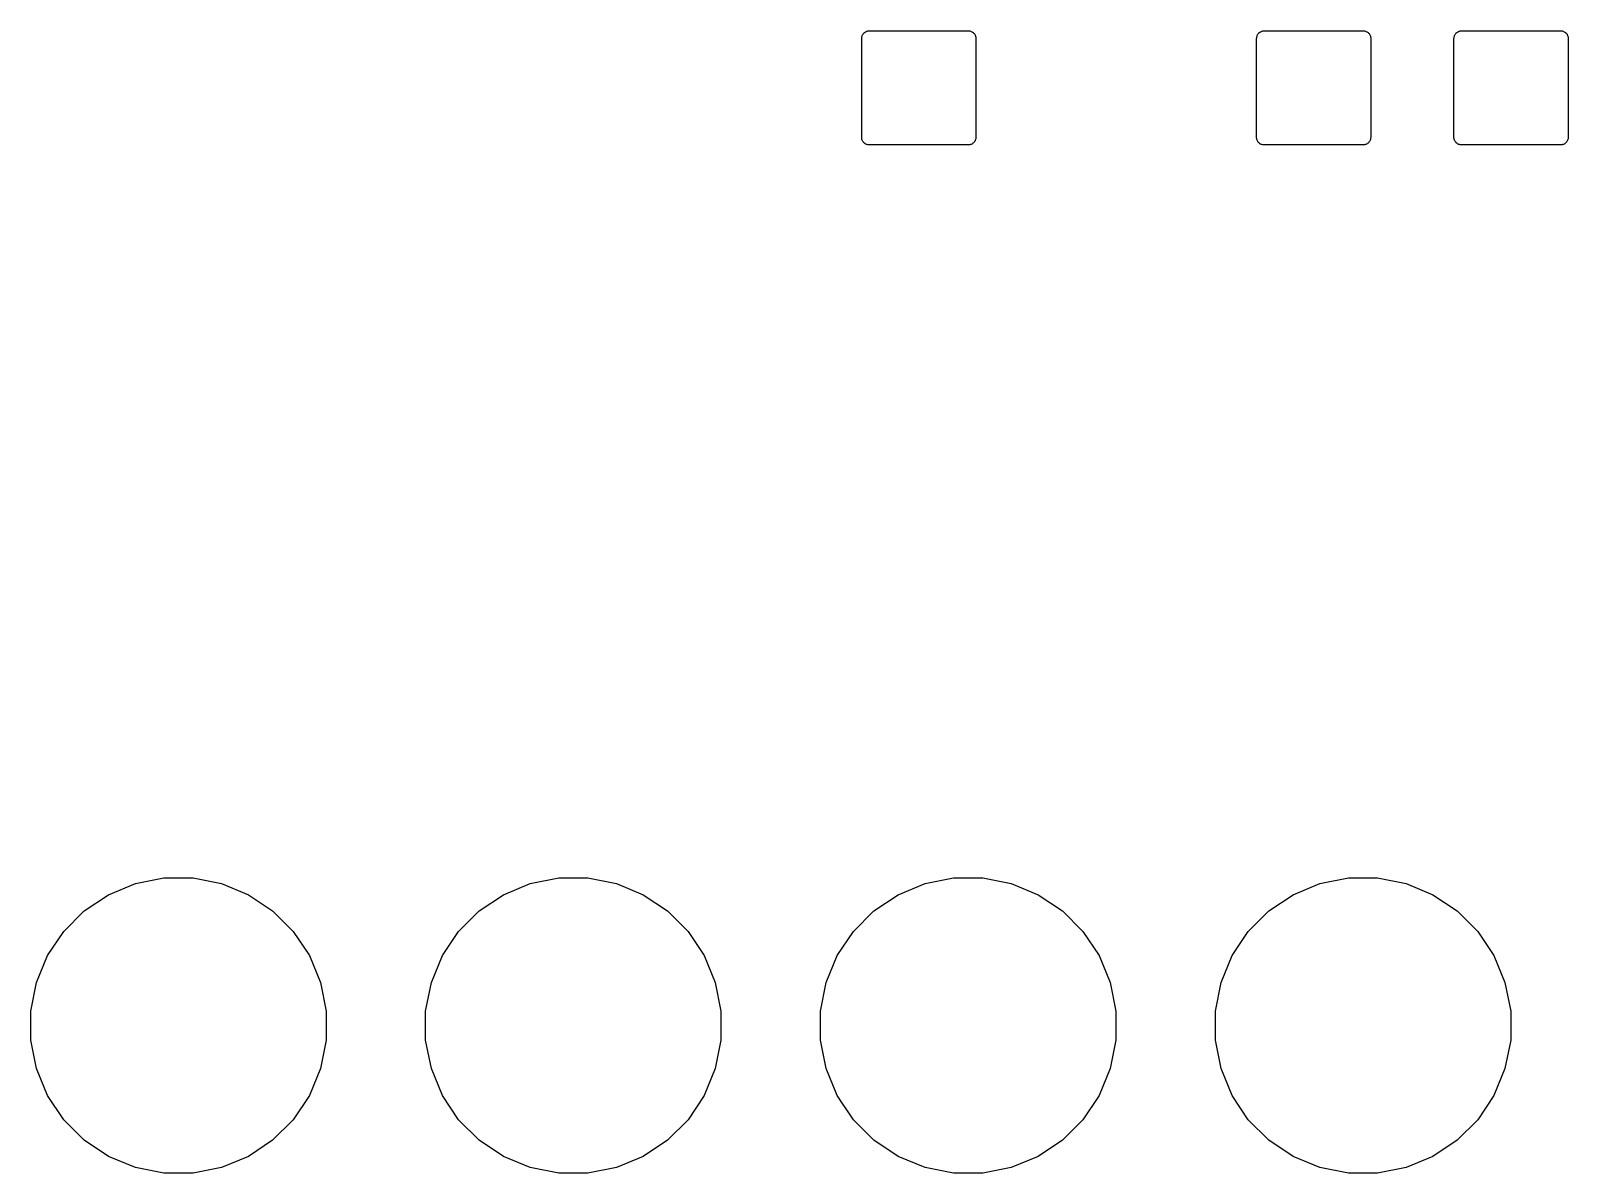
# Model space of a CAD drawing. Extents: x 74.3 to 162.9, y -86.7 to -69.5.
# Drawn here: x 140.66 to 150.54, y -86.67 to -79.33 of the extents above; entities that cross this region are included whole.
import ezdxf

# ---------------------------------------------------------------- set-up
doc = ezdxf.new("R2010")
doc.units = 0
doc.layers.add('BLACK', color=7, linetype='CONTINUOUS')

msp = doc.modelspace()

# ---------------------------------------------------------------- linework, layer by layer
at = {"layer": 'BLACK', "linetype": 'CONTINUOUS'}
for p, q in [((146, -79.3743), (146.001, -79.3697)), ((146, -79.3746), (146, -79.3743)), ((146, -79.3747), (146, -79.3746)), ((146, -79.375), (146, -79.3747)), ((146, -79.3747), (146, -79.3747)), ((146, -80.01), (146, -79.375)), ((146.001, -79.3646), (146.003, -79.3601)), ((146.001, -79.3648), (146.001, -79.3646)), ((146.001, -79.3649), (146.001, -79.3648)), ((146.001, -79.3697), (146.001, -79.3649)), ((146.003, -79.3601), (146.004, -79.3556)), ((146.004, -79.3553), (146.006, -79.3512)), ((146.004, -79.3555), (146.004, -79.3553)), ((146.004, -79.3556), (146.004, -79.3555)), ((146.006, -79.3512), (146.009, -79.347)), ((146.009, -79.3468), (146.012, -79.3432)), ((146.009, -79.3469), (146.009, -79.3468)), ((146.009, -79.347), (146.009, -79.3469)), ((146.012, -79.3432), (146.015, -79.3395)), ((146.015, -79.3393), (146.019, -79.3364)), ((146.015, -79.3394), (146.015, -79.3393)), ((146.015, -79.3395), (146.015, -79.3394)), ((146.019, -79.3364), (146.022, -79.3334)), ((146.022, -79.3333), (146.023, -79.3332)), ((146.022, -79.3334), (146.022, -79.3333)), ((146.023, -79.3332), (146.027, -79.331)), ((146.027, -79.331), (146.031, -79.3288)), ((146.031, -79.3286), (146.036, -79.3273)), ((146.031, -79.3287), (146.031, -79.3286)), ((146.031, -79.3288), (146.031, -79.3287)), ((146.036, -79.3273), (146.04, -79.326)), ((146.04, -79.326), (146.04, -79.3259)), ((146.04, -79.3259), (146.041, -79.3259)), ((146.041, -79.3259), (146.045, -79.3255)), ((146.045, -79.3255), (146.05, -79.325)), ((146.05, -79.325), (146.685, -79.325)), ((146.685, -79.325), (146.685, -79.325)), ((146.685, -79.325), (146.685, -79.325)), ((146.685, -79.325), (146.686, -79.325)), ((146.685, -79.325), (146.685, -79.325)), ((146.686, -79.325), (146.69, -79.3255)), ((146.69, -79.3255), (146.695, -79.326)), ((146.695, -79.326), (146.695, -79.3261)), ((146.695, -79.3261), (146.695, -79.3261)), ((146.695, -79.3261), (146.7, -79.3275)), ((146.7, -79.3275), (146.704, -79.3289)), ((146.704, -79.3289), (146.705, -79.329)), ((146.705, -79.329), (146.705, -79.329)), ((146.705, -79.329), (146.709, -79.3313)), ((146.709, -79.3313), (146.713, -79.3335)), ((146.713, -79.3335), (146.713, -79.3337)), ((146.713, -79.3337), (146.713, -79.3337)), ((146.713, -79.3337), (146.717, -79.3367)), ((146.717, -79.3367), (146.72, -79.3398)), ((146.72, -79.3398), (146.721, -79.3399)), ((146.721, -79.3399), (146.721, -79.34)), ((146.721, -79.34), (146.724, -79.3436)), ((146.724, -79.3436), (146.727, -79.3473)), ((146.727, -79.3473), (146.727, -79.3475)), ((146.727, -79.3475), (146.727, -79.3476)), ((146.727, -79.3476), (146.729, -79.3517)), ((146.729, -79.3517), (146.731, -79.3559)), ((146.731, -79.3559), (146.731, -79.3561)), ((146.731, -79.3561), (146.731, -79.3563)), ((146.731, -79.3563), (146.733, -79.3607)), ((146.733, -79.3607), (146.734, -79.3653)), ((146.734, -79.3653), (146.734, -79.3655)), ((146.734, -79.3655), (146.734, -79.3656)), ((146.734, -79.3656), (146.735, -79.3703)), ((146.735, -79.3703), (146.735, -79.375)), ((146.735, -79.375), (146.735, -80.01)), ((148.54, -79.3743), (148.541, -79.3697)), ((148.54, -79.3746), (148.54, -79.3743)), ((148.54, -79.3747), (148.54, -79.3746)), ((148.54, -79.375), (148.54, -79.3747)), ((148.54, -79.3747), (148.54, -79.3747)), ((148.54, -80.01), (148.54, -79.375)), ((148.541, -79.3646), (148.543, -79.3601)), ((148.541, -79.3648), (148.541, -79.3646)), ((148.541, -79.3649), (148.541, -79.3648)), ((148.541, -79.3697), (148.541, -79.3649)), ((148.543, -79.3601), (148.544, -79.3556)), ((148.544, -79.3553), (148.546, -79.3512)), ((148.544, -79.3555), (148.544, -79.3553)), ((148.544, -79.3556), (148.544, -79.3555)), ((148.546, -79.3512), (148.549, -79.347)), ((148.549, -79.3468), (148.552, -79.3432)), ((148.549, -79.3469), (148.549, -79.3468)), ((148.549, -79.347), (148.549, -79.3469)), ((148.552, -79.3432), (148.555, -79.3395)), ((148.555, -79.3393), (148.559, -79.3364)), ((148.555, -79.3394), (148.555, -79.3393)), ((148.555, -79.3395), (148.555, -79.3394)), ((148.559, -79.3364), (148.562, -79.3334)), ((148.562, -79.3333), (148.563, -79.3332)), ((148.562, -79.3334), (148.562, -79.3333)), ((148.563, -79.3332), (148.567, -79.331)), ((148.567, -79.331), (148.571, -79.3288)), ((148.571, -79.3286), (148.576, -79.3273)), ((148.571, -79.3287), (148.571, -79.3286)), ((148.571, -79.3288), (148.571, -79.3287)), ((148.576, -79.3273), (148.58, -79.326)), ((148.58, -79.326), (148.58, -79.3259)), ((148.58, -79.3259), (148.581, -79.3259)), ((148.581, -79.3259), (148.585, -79.3255)), ((148.585, -79.3255), (148.59, -79.325)), ((148.59, -79.325), (149.225, -79.325)), ((149.225, -79.325), (149.225, -79.325)), ((149.225, -79.325), (149.225, -79.325)), ((149.225, -79.325), (149.226, -79.325)), ((149.225, -79.325), (149.225, -79.325)), ((149.226, -79.325), (149.23, -79.3255)), ((149.23, -79.3255), (149.235, -79.326)), ((149.235, -79.326), (149.235, -79.3261)), ((149.235, -79.3261), (149.235, -79.3261)), ((149.235, -79.3261), (149.24, -79.3275)), ((149.24, -79.3275), (149.244, -79.3289)), ((149.244, -79.3289), (149.245, -79.329)), ((149.245, -79.329), (149.245, -79.329)), ((149.245, -79.329), (149.249, -79.3313)), ((149.249, -79.3313), (149.253, -79.3335)), ((149.253, -79.3335), (149.253, -79.3337)), ((149.253, -79.3337), (149.253, -79.3337)), ((149.253, -79.3337), (149.257, -79.3367)), ((149.257, -79.3367), (149.26, -79.3398)), ((149.26, -79.3398), (149.261, -79.3399)), ((149.261, -79.3399), (149.261, -79.34)), ((149.261, -79.34), (149.264, -79.3436)), ((149.264, -79.3436), (149.267, -79.3473)), ((149.267, -79.3473), (149.267, -79.3475)), ((149.267, -79.3475), (149.267, -79.3476)), ((149.267, -79.3476), (149.269, -79.3517)), ((149.269, -79.3517), (149.271, -79.3559)), ((149.271, -79.3559), (149.271, -79.3561)), ((149.271, -79.3561), (149.271, -79.3563)), ((149.271, -79.3563), (149.273, -79.3607)), ((149.273, -79.3607), (149.274, -79.3653)), ((149.274, -79.3653), (149.274, -79.3655)), ((149.274, -79.3655), (149.274, -79.3656)), ((149.274, -79.3656), (149.275, -79.3703)), ((149.275, -79.3703), (149.275, -79.375)), ((149.275, -79.375), (149.275, -80.01)), ((149.81, -79.3743), (149.811, -79.3697)), ((149.81, -79.3746), (149.81, -79.3743)), ((149.81, -79.3747), (149.81, -79.3746)), ((149.81, -79.375), (149.81, -79.3747)), ((149.81, -79.3747), (149.81, -79.3747)), ((149.81, -80.01), (149.81, -79.375)), ((149.811, -79.3646), (149.813, -79.3601)), ((149.811, -79.3648), (149.811, -79.3646)), ((149.811, -79.3649), (149.811, -79.3648)), ((149.811, -79.3697), (149.811, -79.3649)), ((149.813, -79.3601), (149.814, -79.3556)), ((149.814, -79.3553), (149.816, -79.3512)), ((149.814, -79.3555), (149.814, -79.3553)), ((149.814, -79.3556), (149.814, -79.3555)), ((149.816, -79.3512), (149.819, -79.347)), ((149.819, -79.3468), (149.822, -79.3432)), ((149.819, -79.3469), (149.819, -79.3468)), ((149.819, -79.347), (149.819, -79.3469)), ((149.822, -79.3432), (149.825, -79.3395)), ((149.825, -79.3393), (149.829, -79.3364)), ((149.825, -79.3394), (149.825, -79.3393)), ((149.825, -79.3395), (149.825, -79.3394)), ((149.829, -79.3364), (149.832, -79.3334)), ((149.832, -79.3333), (149.833, -79.3332)), ((149.832, -79.3334), (149.832, -79.3333)), ((149.833, -79.3332), (149.837, -79.331)), ((149.837, -79.331), (149.841, -79.3288)), ((149.841, -79.3286), (149.846, -79.3273)), ((149.841, -79.3287), (149.841, -79.3286)), ((149.841, -79.3288), (149.841, -79.3287)), ((149.846, -79.3273), (149.85, -79.326)), ((149.85, -79.326), (149.85, -79.3259)), ((149.85, -79.3259), (149.851, -79.3259)), ((149.851, -79.3259), (149.855, -79.3255)), ((149.855, -79.3255), (149.86, -79.325)), ((149.86, -79.325), (150.495, -79.325)), ((150.495, -79.325), (150.495, -79.325)), ((150.495, -79.325), (150.495, -79.325)), ((150.495, -79.325), (150.496, -79.325)), ((150.495, -79.325), (150.495, -79.325)), ((150.496, -79.325), (150.5, -79.3255)), ((150.5, -79.3255), (150.505, -79.326)), ((150.505, -79.326), (150.505, -79.3261)), ((150.505, -79.3261), (150.505, -79.3261)), ((150.505, -79.3261), (150.51, -79.3275)), ((150.51, -79.3275), (150.514, -79.3289)), ((150.514, -79.3289), (150.515, -79.329)), ((150.515, -79.329), (150.515, -79.329)), ((150.515, -79.329), (150.519, -79.3313)), ((150.519, -79.3313), (150.523, -79.3335)), ((150.523, -79.3335), (150.523, -79.3337)), ((150.523, -79.3337), (150.523, -79.3337)), ((150.523, -79.3337), (150.527, -79.3367)), ((150.527, -79.3367), (150.53, -79.3398)), ((150.53, -79.3398), (150.531, -79.3399)), ((150.531, -79.3399), (150.531, -79.34)), ((150.531, -79.34), (150.534, -79.3436)), ((150.534, -79.3436), (150.537, -79.3473)), ((150.537, -79.3473), (150.537, -79.3475)), ((150.537, -79.3475), (150.537, -79.3476)), ((150.537, -79.3476), (150.539, -79.3517)), ((150.539, -79.3517), (150.541, -79.3559)), ((150.541, -79.3559), (150.541, -79.3561)), ((150.541, -79.3561), (150.541, -79.3563)), ((150.541, -79.3563), (150.543, -79.3607)), ((150.543, -79.3607), (150.544, -79.3653)), ((150.544, -79.3653), (150.544, -79.3655)), ((150.544, -79.3655), (150.544, -79.3656)), ((150.544, -79.3656), (150.545, -79.3703)), ((150.545, -79.3703), (150.545, -79.375)), ((150.545, -79.375), (150.545, -80.01)), ((146, -80.0147), (146, -80.01)), ((146.735, -80.01), (146.735, -80.0103)), ((148.54, -80.0147), (148.54, -80.01)), ((149.275, -80.01), (149.275, -80.0103)), ((149.81, -80.0147), (149.81, -80.01)), ((150.545, -80.01), (150.545, -80.0103)), ((146.001, -80.0194), (146, -80.0147)), ((146.001, -80.0195), (146.001, -80.0194)), ((146.001, -80.0197), (146.001, -80.0195)), ((146.002, -80.0243), (146.001, -80.0197)), ((146.004, -80.0287), (146.002, -80.0243)), ((146.004, -80.0289), (146.004, -80.0287)), ((146.004, -80.0291), (146.004, -80.0289)), ((146.006, -80.0333), (146.004, -80.0291)), ((146.008, -80.0374), (146.006, -80.0333)), ((146.008, -80.0375), (146.008, -80.0374)), ((146.008, -80.0377), (146.008, -80.0375)), ((146.011, -80.0414), (146.008, -80.0377)), ((146.014, -80.045), (146.011, -80.0414)), ((146.014, -80.0451), (146.014, -80.045)), ((146.015, -80.0452), (146.014, -80.0451)), ((146.018, -80.0483), (146.015, -80.0452)), ((146.022, -80.0513), (146.018, -80.0483)), ((146.022, -80.0515), (146.022, -80.0513)), ((146.022, -80.0513), (146.022, -80.0513)), ((146.026, -80.0537), (146.022, -80.0515)), ((146.03, -80.056), (146.026, -80.0537)), ((146.031, -80.0561), (146.03, -80.056)), ((146.03, -80.056), (146.03, -80.056)), ((146.035, -80.0575), (146.031, -80.0561)), ((146.04, -80.0589), (146.035, -80.0575)), ((146.04, -80.059), (146.04, -80.0589)), ((146.04, -80.0589), (146.04, -80.0589)), ((146.045, -80.0595), (146.04, -80.059)), ((146.049, -80.06), (146.045, -80.0595)), ((146.05, -80.06), (146.049, -80.06)), ((146.685, -80.06), (146.05, -80.06)), ((146.05, -80.06), (146.05, -80.06)), ((146.05, -80.06), (146.05, -80.06)), ((146.05, -80.06), (146.05, -80.06)), ((146.69, -80.0595), (146.685, -80.06)), ((146.694, -80.0591), (146.69, -80.0595)), ((146.695, -80.0591), (146.694, -80.0591)), ((146.699, -80.0577), (146.695, -80.059)), ((146.695, -80.059), (146.695, -80.0591)), ((146.704, -80.0564), (146.699, -80.0577)), ((146.708, -80.054), (146.704, -80.0562)), ((146.704, -80.0562), (146.704, -80.0563)), ((146.704, -80.0563), (146.704, -80.0564)), ((146.712, -80.0518), (146.708, -80.054)), ((146.713, -80.0517), (146.712, -80.0518)), ((146.716, -80.0486), (146.713, -80.0516)), ((146.713, -80.0516), (146.713, -80.0517)), ((146.72, -80.0457), (146.716, -80.0486)), ((146.723, -80.0418), (146.72, -80.0455)), ((146.72, -80.0455), (146.72, -80.0456)), ((146.72, -80.0456), (146.72, -80.0457)), ((146.726, -80.0382), (146.723, -80.0418)), ((146.729, -80.0338), (146.726, -80.038)), ((146.726, -80.038), (146.726, -80.0381)), ((146.726, -80.0381), (146.726, -80.0382)), ((146.731, -80.0297), (146.729, -80.0338)), ((146.732, -80.0249), (146.731, -80.0294)), ((146.731, -80.0294), (146.731, -80.0295)), ((146.731, -80.0295), (146.731, -80.0297)), ((146.734, -80.0204), (146.732, -80.0249)), ((146.735, -80.0107), (146.734, -80.0153)), ((146.734, -80.0153), (146.734, -80.0201)), ((146.734, -80.0201), (146.734, -80.0202)), ((146.734, -80.0202), (146.734, -80.0204)), ((146.735, -80.0103), (146.735, -80.0103)), ((146.735, -80.0103), (146.735, -80.0104)), ((146.735, -80.0104), (146.735, -80.0107)), ((148.541, -80.0194), (148.54, -80.0147)), ((148.541, -80.0195), (148.541, -80.0194)), ((148.541, -80.0197), (148.541, -80.0195)), ((148.542, -80.0243), (148.541, -80.0197)), ((148.544, -80.0287), (148.542, -80.0243)), ((148.544, -80.0289), (148.544, -80.0287)), ((148.544, -80.0291), (148.544, -80.0289)), ((148.546, -80.0333), (148.544, -80.0291)), ((148.548, -80.0374), (148.546, -80.0333)), ((148.548, -80.0375), (148.548, -80.0374)), ((148.548, -80.0377), (148.548, -80.0375)), ((148.551, -80.0414), (148.548, -80.0377)), ((148.554, -80.045), (148.551, -80.0414)), ((148.554, -80.0451), (148.554, -80.045)), ((148.555, -80.0452), (148.554, -80.0451)), ((148.558, -80.0483), (148.555, -80.0452)), ((148.562, -80.0513), (148.558, -80.0483)), ((148.562, -80.0515), (148.562, -80.0513)), ((148.562, -80.0513), (148.562, -80.0513)), ((148.566, -80.0537), (148.562, -80.0515)), ((148.57, -80.056), (148.566, -80.0537)), ((148.571, -80.0561), (148.57, -80.056)), ((148.57, -80.056), (148.57, -80.056)), ((148.575, -80.0575), (148.571, -80.0561)), ((148.58, -80.0589), (148.575, -80.0575)), ((148.58, -80.059), (148.58, -80.0589)), ((148.58, -80.0589), (148.58, -80.0589)), ((148.585, -80.0595), (148.58, -80.059)), ((148.589, -80.06), (148.585, -80.0595)), ((148.59, -80.06), (148.589, -80.06)), ((149.225, -80.06), (148.59, -80.06)), ((148.59, -80.06), (148.59, -80.06)), ((148.59, -80.06), (148.59, -80.06)), ((148.59, -80.06), (148.59, -80.06)), ((149.23, -80.0595), (149.225, -80.06)), ((149.234, -80.0591), (149.23, -80.0595)), ((149.235, -80.0591), (149.234, -80.0591)), ((149.239, -80.0577), (149.235, -80.059)), ((149.235, -80.059), (149.235, -80.0591)), ((149.244, -80.0564), (149.239, -80.0577)), ((149.248, -80.054), (149.244, -80.0562)), ((149.244, -80.0562), (149.244, -80.0563)), ((149.244, -80.0563), (149.244, -80.0564)), ((149.252, -80.0518), (149.248, -80.054)), ((149.253, -80.0517), (149.252, -80.0518)), ((149.256, -80.0486), (149.253, -80.0516)), ((149.253, -80.0516), (149.253, -80.0517)), ((149.26, -80.0457), (149.256, -80.0486)), ((149.263, -80.0418), (149.26, -80.0455)), ((149.26, -80.0455), (149.26, -80.0456)), ((149.26, -80.0456), (149.26, -80.0457)), ((149.266, -80.0382), (149.263, -80.0418)), ((149.269, -80.0338), (149.266, -80.038)), ((149.266, -80.038), (149.266, -80.0381)), ((149.266, -80.0381), (149.266, -80.0382)), ((149.271, -80.0297), (149.269, -80.0338)), ((149.272, -80.0249), (149.271, -80.0294)), ((149.271, -80.0294), (149.271, -80.0295)), ((149.271, -80.0295), (149.271, -80.0297)), ((149.274, -80.0204), (149.272, -80.0249)), ((149.275, -80.0107), (149.274, -80.0153)), ((149.274, -80.0153), (149.274, -80.0201)), ((149.274, -80.0201), (149.274, -80.0202)), ((149.274, -80.0202), (149.274, -80.0204)), ((149.275, -80.0103), (149.275, -80.0103)), ((149.275, -80.0103), (149.275, -80.0104)), ((149.275, -80.0104), (149.275, -80.0107)), ((149.811, -80.0194), (149.81, -80.0147)), ((149.811, -80.0195), (149.811, -80.0194)), ((149.811, -80.0197), (149.811, -80.0195)), ((149.812, -80.0243), (149.811, -80.0197)), ((149.814, -80.0287), (149.812, -80.0243)), ((149.814, -80.0289), (149.814, -80.0287)), ((149.814, -80.0291), (149.814, -80.0289)), ((149.816, -80.0333), (149.814, -80.0291)), ((149.818, -80.0374), (149.816, -80.0333)), ((149.818, -80.0375), (149.818, -80.0374)), ((149.818, -80.0377), (149.818, -80.0375)), ((149.821, -80.0414), (149.818, -80.0377)), ((149.824, -80.045), (149.821, -80.0414)), ((149.824, -80.0451), (149.824, -80.045)), ((149.825, -80.0452), (149.824, -80.0451)), ((149.828, -80.0483), (149.825, -80.0452)), ((149.832, -80.0513), (149.828, -80.0483)), ((149.832, -80.0515), (149.832, -80.0513)), ((149.832, -80.0513), (149.832, -80.0513)), ((149.836, -80.0537), (149.832, -80.0515)), ((149.84, -80.056), (149.836, -80.0537)), ((149.841, -80.0561), (149.84, -80.056)), ((149.84, -80.056), (149.84, -80.056)), ((149.845, -80.0575), (149.841, -80.0561)), ((149.85, -80.0589), (149.845, -80.0575)), ((149.85, -80.059), (149.85, -80.0589)), ((149.85, -80.0589), (149.85, -80.0589)), ((149.855, -80.0595), (149.85, -80.059)), ((149.859, -80.06), (149.855, -80.0595)), ((149.86, -80.06), (149.859, -80.06)), ((150.495, -80.06), (149.86, -80.06)), ((149.86, -80.06), (149.86, -80.06)), ((149.86, -80.06), (149.86, -80.06)), ((149.86, -80.06), (149.86, -80.06)), ((150.5, -80.0595), (150.495, -80.06)), ((150.504, -80.0591), (150.5, -80.0595)), ((150.505, -80.0591), (150.504, -80.0591)), ((150.509, -80.0577), (150.505, -80.059)), ((150.505, -80.059), (150.505, -80.0591)), ((150.514, -80.0564), (150.509, -80.0577)), ((150.518, -80.054), (150.514, -80.0562)), ((150.514, -80.0562), (150.514, -80.0563)), ((150.514, -80.0563), (150.514, -80.0564)), ((150.522, -80.0518), (150.518, -80.054)), ((150.523, -80.0517), (150.522, -80.0518)), ((150.526, -80.0486), (150.523, -80.0516)), ((150.523, -80.0516), (150.523, -80.0517)), ((150.53, -80.0457), (150.526, -80.0486)), ((150.533, -80.0418), (150.53, -80.0455)), ((150.53, -80.0455), (150.53, -80.0456)), ((150.53, -80.0456), (150.53, -80.0457)), ((150.536, -80.0382), (150.533, -80.0418)), ((150.539, -80.0338), (150.536, -80.038)), ((150.536, -80.038), (150.536, -80.0381)), ((150.536, -80.0381), (150.536, -80.0382)), ((150.541, -80.0297), (150.539, -80.0338)), ((150.542, -80.0249), (150.541, -80.0294)), ((150.541, -80.0294), (150.541, -80.0295)), ((150.541, -80.0295), (150.541, -80.0297)), ((150.544, -80.0204), (150.542, -80.0249)), ((150.545, -80.0107), (150.544, -80.0153)), ((150.544, -80.0153), (150.544, -80.0201)), ((150.544, -80.0201), (150.544, -80.0202)), ((150.544, -80.0202), (150.544, -80.0204)), ((150.545, -80.0103), (150.545, -80.0103)), ((150.545, -80.0103), (150.545, -80.0104)), ((150.545, -80.0104), (150.545, -80.0107)), ((141.155, -84.8831), (141.328, -84.8115)), ((141.328, -84.8115), (141.511, -84.775)), ((141.511, -84.775), (141.699, -84.775)), ((141.699, -84.775), (141.882, -84.8115)), ((141.882, -84.8115), (142.055, -84.8831)), ((143.695, -84.8831), (143.868, -84.8115)), ((143.868, -84.8115), (144.051, -84.775)), ((144.051, -84.775), (144.239, -84.775)), ((144.239, -84.775), (144.422, -84.8115)), ((144.422, -84.8115), (144.595, -84.8831)), ((146.235, -84.8831), (146.408, -84.8115)), ((146.408, -84.8115), (146.591, -84.775)), ((146.591, -84.775), (146.779, -84.775)), ((146.779, -84.775), (146.962, -84.8115)), ((146.962, -84.8115), (147.135, -84.8831)), ((148.775, -84.8831), (148.948, -84.8115)), ((148.948, -84.8115), (149.131, -84.775)), ((149.131, -84.775), (149.319, -84.775)), ((149.319, -84.775), (149.502, -84.8115)), ((149.502, -84.8115), (149.675, -84.8831)), ((140.999, -84.9871), (141.155, -84.8831)), ((142.055, -84.8831), (142.211, -84.9871)), ((143.539, -84.9871), (143.695, -84.8831)), ((144.595, -84.8831), (144.751, -84.9871)), ((146.079, -84.9871), (146.235, -84.8831)), ((147.135, -84.8831), (147.291, -84.9871)), ((148.619, -84.9871), (148.775, -84.8831)), ((149.675, -84.8831), (149.831, -84.9871)), ((140.867, -85.1194), (140.999, -84.9871)), ((142.211, -84.9871), (142.343, -85.1194)), ((143.407, -85.1194), (143.539, -84.9871)), ((144.751, -84.9871), (144.883, -85.1194)), ((145.947, -85.1194), (146.079, -84.9871)), ((147.291, -84.9871), (147.423, -85.1194)), ((148.487, -85.1194), (148.619, -84.9871)), ((149.831, -84.9871), (149.963, -85.1194)), ((140.763, -85.275), (140.867, -85.1194)), ((142.343, -85.1194), (142.447, -85.275)), ((143.303, -85.275), (143.407, -85.1194)), ((144.883, -85.1194), (144.987, -85.275)), ((145.843, -85.275), (145.947, -85.1194)), ((147.423, -85.1194), (147.527, -85.275)), ((148.383, -85.275), (148.487, -85.1194)), ((149.963, -85.1194), (150.067, -85.275)), ((140.692, -85.4479), (140.763, -85.275)), ((142.447, -85.275), (142.518, -85.4479)), ((143.232, -85.4479), (143.303, -85.275)), ((144.987, -85.275), (145.058, -85.4479)), ((145.772, -85.4479), (145.843, -85.275)), ((147.527, -85.275), (147.598, -85.4479)), ((148.312, -85.4479), (148.383, -85.275)), ((150.067, -85.275), (150.138, -85.4479)), ((140.655, -85.6314), (140.692, -85.4479)), ((142.518, -85.4479), (142.555, -85.6314)), ((143.195, -85.6314), (143.232, -85.4479)), ((145.058, -85.4479), (145.095, -85.6314)), ((145.735, -85.6314), (145.772, -85.4479)), ((147.598, -85.4479), (147.635, -85.6314)), ((148.275, -85.6314), (148.312, -85.4479)), ((150.138, -85.4479), (150.175, -85.6314)), ((140.655, -85.8186), (140.655, -85.6314)), ((142.555, -85.6314), (142.555, -85.8186)), ((143.195, -85.8186), (143.195, -85.6314)), ((145.095, -85.6314), (145.095, -85.8186)), ((145.735, -85.8186), (145.735, -85.6314)), ((147.635, -85.6314), (147.635, -85.8186)), ((148.275, -85.8186), (148.275, -85.6314)), ((150.175, -85.6314), (150.175, -85.8186)), ((140.692, -86.0021), (140.655, -85.8186)), ((142.555, -85.8186), (142.518, -86.0021)), ((143.232, -86.0021), (143.195, -85.8186)), ((145.095, -85.8186), (145.058, -86.0021)), ((145.772, -86.0021), (145.735, -85.8186)), ((147.635, -85.8186), (147.598, -86.0021)), ((148.312, -86.0021), (148.275, -85.8186)), ((150.175, -85.8186), (150.138, -86.0021)), ((140.763, -86.175), (140.692, -86.0021)), ((142.518, -86.0021), (142.447, -86.175)), ((143.303, -86.175), (143.232, -86.0021)), ((145.058, -86.0021), (144.987, -86.175)), ((145.843, -86.175), (145.772, -86.0021)), ((147.598, -86.0021), (147.527, -86.175)), ((148.383, -86.175), (148.312, -86.0021)), ((150.138, -86.0021), (150.067, -86.175)), ((140.867, -86.3306), (140.763, -86.175)), ((142.447, -86.175), (142.343, -86.3306)), ((143.407, -86.3306), (143.303, -86.175)), ((144.987, -86.175), (144.883, -86.3306)), ((145.947, -86.3306), (145.843, -86.175)), ((147.527, -86.175), (147.423, -86.3306)), ((148.487, -86.3306), (148.383, -86.175)), ((150.067, -86.175), (149.963, -86.3306)), ((140.999, -86.4629), (140.867, -86.3306)), ((142.343, -86.3306), (142.211, -86.4629)), ((143.539, -86.4629), (143.407, -86.3306)), ((144.883, -86.3306), (144.751, -86.4629)), ((146.079, -86.4629), (145.947, -86.3306)), ((147.423, -86.3306), (147.291, -86.4629)), ((148.619, -86.4629), (148.487, -86.3306)), ((149.963, -86.3306), (149.831, -86.4629)), ((141.155, -86.5669), (140.999, -86.4629)), ((142.211, -86.4629), (142.055, -86.5669)), ((143.695, -86.5669), (143.539, -86.4629)), ((144.751, -86.4629), (144.595, -86.5669)), ((146.235, -86.5669), (146.079, -86.4629)), ((147.291, -86.4629), (147.135, -86.5669)), ((148.775, -86.5669), (148.619, -86.4629)), ((149.831, -86.4629), (149.675, -86.5669)), ((141.328, -86.6385), (141.155, -86.5669)), ((142.055, -86.5669), (141.882, -86.6385)), ((143.868, -86.6385), (143.695, -86.5669)), ((144.595, -86.5669), (144.422, -86.6385)), ((146.408, -86.6385), (146.235, -86.5669)), ((147.135, -86.5669), (146.962, -86.6385)), ((148.948, -86.6385), (148.775, -86.5669)), ((149.675, -86.5669), (149.502, -86.6385)), ((141.511, -86.675), (141.328, -86.6385)), ((141.699, -86.675), (141.511, -86.675)), ((141.882, -86.6385), (141.699, -86.675)), ((144.051, -86.675), (143.868, -86.6385)), ((144.239, -86.675), (144.051, -86.675)), ((144.422, -86.6385), (144.239, -86.675)), ((146.591, -86.675), (146.408, -86.6385)), ((146.779, -86.675), (146.591, -86.675)), ((146.962, -86.6385), (146.779, -86.675)), ((149.131, -86.675), (148.948, -86.6385)), ((149.319, -86.675), (149.131, -86.675)), ((149.502, -86.6385), (149.319, -86.675))]:
    msp.add_line(p, q, dxfattribs=at)

doc.saveas('drawing.dxf')
